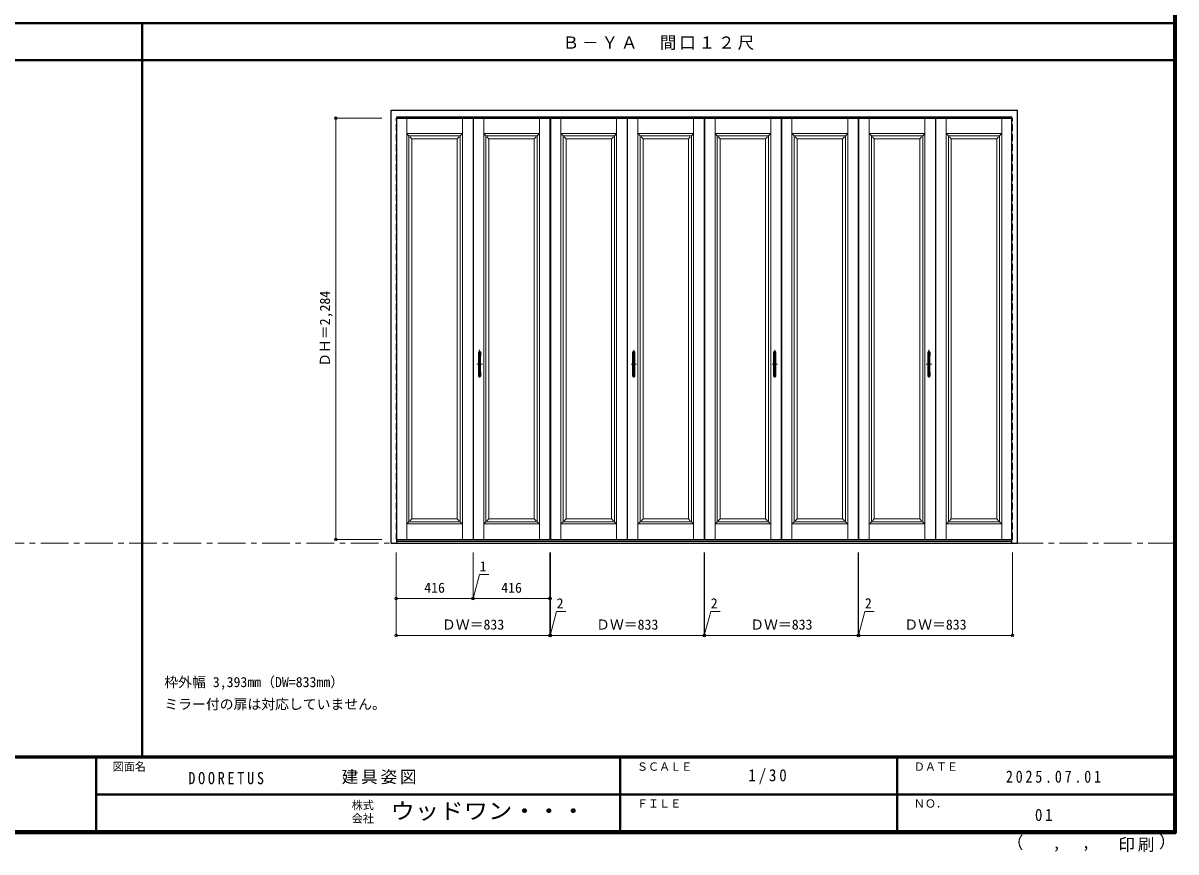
# Model space of a CAD drawing. Units: millimetres, scale not verified. Extents: x -6000 to 5700, y -4307 to 4260.
# Drawn here: x -546 to 5700, y -4307 to 186 of the extents above; entities that cross this region are included whole.
import ezdxf
from ezdxf.enums import TextEntityAlignment as Align

# ---------------------------------------------------------------- set-up
doc = ezdxf.new("R2010")
doc.units = ezdxf.units.MM
doc.header["$LTSCALE"] = 30
doc.header["$PDMODE"] = 32
doc.header["$PDSIZE"] = 15
doc.linetypes.add('CHAIN1', pattern=[8, 5, -1, 1, -1])
doc.linetypes.add('DASHED1', pattern=[1.8, 1.2, -0.6])
for name, color, linetype, lineweight in [('0-1_通り芯', 4, 'CHAIN1', 9), ('0-2_扉', 3, 'Continuous', 25), ('0-3_仕上げ', 7, 'Continuous', 18), ('0-4_枠', 3, 'Continuous', 25), ('0-7_取手', 7, 'Continuous', 18), ('0-B_寸法', 7, 'Continuous', 9), ('F-1_枠', 6, 'Continuous', 40)]:
    doc.layers.add(name, color=color, linetype=linetype, lineweight=lineweight)
doc.layers.add('0-A_文字', color=7, linetype='Continuous')
doc.layers.add('F-A_文字', color=7, linetype='Continuous')
doc.styles.add('ＭＳ ゴシック', font='')
doc.styles.get('ＭＳ ゴシック').set_extended_font_data('MS Gothic')

msp = doc.modelspace()

# ---------------------------------------------------------------- linework, layer by layer
at = {"layer": '0-1_通り芯'}
for p, q in [((1928, -1586), (1928, -1740)), ((2763, -1586), (2763, -1740)), ((3527, -1586), (3527, -1740)), ((4362, -1586), (4362, -1740)), ((1943, -1663), (1913, -1663)), ((2778, -1663), (2748, -1663)), ((3542, -1663), (3512, -1663)), ((4377, -1663), (4347, -1663))]:
    msp.add_line(p, q, dxfattribs=at)
at = {"layer": '0-1_通り芯', "color": 7, "lineweight": 18}
msp.add_line((-5490, -2633.5), (5700, -2633.5), dxfattribs=at)
at = {"layer": '0-2_扉', "color": 4, "linetype": 'DASHED1', "lineweight": 9}
for p, q in [((1476, -2613), (1476, -329)), ((1478.5, -329), (1476, -329)), ((4811.5, -329), (4814, -329)), ((4814, -2613), (4814, -329)), ((1478.5, -2613), (1476, -2613)), ((4811.5, -2613), (4814, -2613))]:
    msp.add_line(p, q, dxfattribs=at)
at = {"layer": '0-2_扉'}
for p, q in [((1478.5, -329), (1892, -329)), ((1892, -329), (1892, -2613)), ((1893, -329), (2309, -329)), ((1893, -329), (1893, -2613)), ((2309, -329), (2309, -2613)), ((2311, -329), (2727, -329)), ((2311, -329), (2311, -2613)), ((2727, -329), (2727, -2613)), ((2728, -329), (3144, -329)), ((2728, -329), (2728, -2613)), ((3144, -329), (3144, -2613)), ((3146, -329), (3146, -2613)), ((3146, -329), (3562, -329)), ((3562, -329), (3562, -2613)), ((3563, -329), (3979, -329)), ((3563, -329), (3563, -2613)), ((3979, -329), (3979, -2613)), ((3981, -329), (4397, -329)), ((3981, -329), (3981, -2613)), ((4397, -329), (4397, -2613)), ((4398, -329), (4398, -2613)), ((4398, -329), (4811.5, -329)), ((1478.5, -2613), (1892, -2613)), ((1893, -2613), (2309, -2613)), ((2311, -2613), (2727, -2613)), ((2728, -2613), (3144, -2613)), ((3146, -2613), (3562, -2613)), ((3563, -2613), (3979, -2613)), ((3981, -2613), (4397, -2613)), ((4398, -2613), (4811.5, -2613))]:
    msp.add_line(p, q, dxfattribs=at)
at = {"layer": '0-3_仕上げ'}
for p, q in [((1533, -2613), (1533, -329)), ((1835, -2613), (1835, -329)), ((1950, -2613), (1950, -329)), ((2252, -2613), (2252, -329)), ((2368, -2613), (2368, -329)), ((2670, -2613), (2670, -329)), ((2785, -2613), (2785, -329)), ((3087, -2613), (3087, -329)), ((3203, -2613), (3203, -329)), ((3505, -2613), (3505, -329)), ((3620, -2613), (3620, -329)), ((3922, -2613), (3922, -329)), ((4038, -2613), (4038, -329)), ((4340, -2613), (4340, -329)), ((4455, -2613), (4455, -329)), ((4757, -2613), (4757, -329)), ((1545, -425), (1533, -413)), ((1533, -413), (1835, -413)), ((1545, -425), (1823, -425)), ((1545, -2517), (1545, -425)), ((1835, -413), (1823, -425)), ((1823, -2517), (1823, -425)), ((1962, -425), (1950, -413)), ((1950, -413), (2252, -413)), ((1962, -425), (2240, -425)), ((1962, -2517), (1962, -425)), ((2252, -413), (2240, -425)), ((2240, -2517), (2240, -425)), ((2380, -425), (2368, -413)), ((2368, -413), (2670, -413)), ((2380, -425), (2658, -425)), ((2380, -2517), (2380, -425)), ((2670, -413), (2658, -425)), ((2658, -2517), (2658, -425)), ((2797, -425), (2785, -413)), ((2785, -413), (3087, -413)), ((2797, -425), (3075, -425)), ((2797, -2517), (2797, -425)), ((3087, -413), (3075, -425)), ((3075, -2517), (3075, -425)), ((3215, -425), (3203, -413)), ((3203, -413), (3505, -413)), ((3215, -425), (3493, -425)), ((3215, -2517), (3215, -425)), ((3505, -413), (3493, -425)), ((3493, -2517), (3493, -425)), ((3632, -425), (3620, -413)), ((3620, -413), (3922, -413)), ((3632, -425), (3910, -425)), ((3632, -2517), (3632, -425)), ((3922, -413), (3910, -425)), ((3910, -2517), (3910, -425)), ((4050, -425), (4038, -413)), ((4038, -413), (4340, -413)), ((4050, -425), (4328, -425)), ((4050, -2517), (4050, -425)), ((4340, -413), (4328, -425)), ((4328, -2517), (4328, -425)), ((4467, -425), (4455, -413)), ((4455, -413), (4757, -413)), ((4467, -425), (4745, -425)), ((4467, -2517), (4467, -425)), ((4757, -413), (4745, -425)), ((4745, -2517), (4745, -425)), ((1561, -441), (1807, -441)), ((1978, -441), (2224, -441)), ((2396, -441), (2642, -441)), ((2813, -441), (3059, -441)), ((3231, -441), (3477, -441)), ((3648, -441), (3894, -441)), ((4066, -441), (4312, -441)), ((4483, -441), (4729, -441)), ((1545, -2517), (1533, -2529)), ((1533, -2529), (1835, -2529)), ((1545, -2517), (1823, -2517)), ((1561, -2501), (1550.53, -2511.47)), ((1561, -2501), (1807, -2501)), ((1807, -2501), (1817.3, -2511.3)), ((1823, -2517), (1835, -2529)), ((1962, -2517), (1950, -2529)), ((1950, -2529), (2252, -2529)), ((1962, -2517), (2240, -2517)), ((1978, -2501), (1967.53, -2511.47)), ((1978, -2501), (2224, -2501)), ((2224, -2501), (2234.3, -2511.3)), ((2240, -2517), (2252, -2529)), ((2380, -2517), (2368, -2529)), ((2368, -2529), (2670, -2529)), ((2380, -2517), (2658, -2517)), ((2396, -2501), (2385.53, -2511.47)), ((2396, -2501), (2642, -2501)), ((2642, -2501), (2652.3, -2511.3)), ((2658, -2517), (2670, -2529)), ((2797, -2517), (2785, -2529)), ((2785, -2529), (3087, -2529)), ((2797, -2517), (3075, -2517)), ((2813, -2501), (2802.53, -2511.47)), ((2813, -2501), (3059, -2501)), ((3059, -2501), (3069.3, -2511.3)), ((3075, -2517), (3087, -2529)), ((3215, -2517), (3203, -2529)), ((3203, -2529), (3505, -2529)), ((3215, -2517), (3493, -2517)), ((3231, -2501), (3220.53, -2511.47)), ((3231, -2501), (3477, -2501)), ((3477, -2501), (3487.3, -2511.3)), ((3493, -2517), (3505, -2529)), ((3632, -2517), (3620, -2529)), ((3620, -2529), (3922, -2529)), ((3632, -2517), (3910, -2517)), ((3648, -2501), (3637.53, -2511.47)), ((3648, -2501), (3894, -2501)), ((3894, -2501), (3904.3, -2511.3)), ((3910, -2517), (3922, -2529)), ((4050, -2517), (4038, -2529)), ((4038, -2529), (4340, -2529)), ((4050, -2517), (4328, -2517)), ((4066, -2501), (4055.53, -2511.47)), ((4066, -2501), (4312, -2501)), ((4312, -2501), (4322.3, -2511.3)), ((4328, -2517), (4340, -2529)), ((4467, -2517), (4455, -2529)), ((4455, -2529), (4757, -2529)), ((4467, -2517), (4745, -2517)), ((4483, -2501), (4472.53, -2511.47)), ((4483, -2501), (4729, -2501)), ((4729, -2501), (4739.3, -2511.3)), ((4745, -2517), (4757, -2529))]:
    msp.add_line(p, q, dxfattribs=at)
for points in [[(1561, -2501), (1561, -441), (1550.53, -430.54)], [(1807, -2501), (1807, -441), (1817.3, -430.7)], [(1978, -2501), (1978, -441), (1967.53, -430.54)], [(2224, -2501), (2224, -441), (2234.3, -430.7)], [(2396, -2501), (2396, -441), (2385.53, -430.54)], [(2642, -2501), (2642, -441), (2652.3, -430.7)], [(2813, -2501), (2813, -441), (2802.53, -430.54)], [(3059, -2501), (3059, -441), (3069.3, -430.7)], [(3231, -2501), (3231, -441), (3220.53, -430.54)], [(3477, -2501), (3477, -441), (3487.3, -430.7)], [(3648, -2501), (3648, -441), (3637.53, -430.54)], [(3894, -2501), (3894, -441), (3904.3, -430.7)], [(4066, -2501), (4066, -441), (4055.53, -430.54)], [(4312, -2501), (4312, -441), (4322.3, -430.7)], [(4483, -2501), (4483, -441), (4472.53, -430.54)], [(4729, -2501), (4729, -441), (4739.3, -430.7)]]:
    msp.add_lwpolyline(points, dxfattribs=at)
at = {"layer": '0-4_枠'}
for p, q in [((1448.5, -2633.5), (1448.5, -285.5)), ((1448.5, -285.5), (4841.5, -285.5)), ((4841.5, -2633.5), (4841.5, -285.5)), ((1478.5, -2633.5), (1478.5, -321.5)), ((1478.5, -321.5), (4811.5, -321.5)), ((4811.5, -2633.5), (4811.5, -321.5)), ((1478.5, -2621.5), (4811.5, -2621.5)), ((1448.5, -2633.5), (4841.5, -2633.5))]:
    msp.add_line(p, q, dxfattribs=at)
at = {"layer": '0-7_取手'}
for p, q in [((1922, -1617), (1922, -1599)), ((1934, -1617), (1934, -1599)), ((2757, -1617), (2757, -1599)), ((2769, -1617), (2769, -1599)), ((3521, -1617), (3521, -1599)), ((3533, -1617), (3533, -1599)), ((4356, -1617), (4356, -1599)), ((4368, -1617), (4368, -1599)), ((1922, -1727), (1922, -1709)), ((1934, -1727), (1934, -1709)), ((2757, -1727), (2757, -1709)), ((2769, -1727), (2769, -1709)), ((3521, -1727), (3521, -1709)), ((3533, -1727), (3533, -1709)), ((4356, -1727), (4356, -1709)), ((4368, -1727), (4368, -1709))]:
    msp.add_line(p, q, dxfattribs=at)
at = {"layer": '0-7_取手', "color": 3, "lineweight": 25}
for p, q in [((1923, -1729), (1923, -1597)), ((1932, -1596), (1924, -1596)), ((1933, -1729), (1933, -1597)), ((2758, -1729), (2758, -1597)), ((2767, -1596), (2759, -1596)), ((2768, -1729), (2768, -1597)), ((3522, -1729), (3522, -1597)), ((3531, -1596), (3523, -1596)), ((3532, -1729), (3532, -1597)), ((4357, -1729), (4357, -1597)), ((4366, -1596), (4358, -1596)), ((4367, -1729), (4367, -1597)), ((1924, -1730), (1932, -1730)), ((2759, -1730), (2767, -1730)), ((3523, -1730), (3531, -1730)), ((4358, -1730), (4366, -1730))]:
    msp.add_line(p, q, dxfattribs=at)
at = {"layer": '0-7_取手'}
for centre, start, end in [((1923, -1599), 90, 180), ((1923, -1617), 180, 270), ((1933, -1599), 0, 90), ((1933, -1617), 270, 0), ((2758, -1599), 90, 180), ((2758, -1617), 180, 270), ((2768, -1599), 0, 90), ((2768, -1617), 270, 0), ((3522, -1599), 90, 180), ((3522, -1617), 180, 270), ((3532, -1599), 0, 90), ((3532, -1617), 270, 0), ((4357, -1599), 90, 180), ((4357, -1617), 180, 270), ((4367, -1599), 0, 90), ((4367, -1617), 270, 0), ((1923, -1709), 90, 180), ((1923, -1727), 180, 270), ((1933, -1709), 0, 90), ((1933, -1727), 270, 0), ((2758, -1709), 90, 180), ((2758, -1727), 180, 270), ((2768, -1709), 0, 90), ((2768, -1727), 270, 0), ((3522, -1709), 90, 180), ((3522, -1727), 180, 270), ((3532, -1709), 0, 90), ((3532, -1727), 270, 0), ((4357, -1709), 90, 180), ((4357, -1727), 180, 270), ((4367, -1709), 0, 90), ((4367, -1727), 270, 0)]:
    msp.add_arc(centre, 1, start, end, dxfattribs=at)
at = {"layer": '0-7_取手', "color": 3, "lineweight": 25}
for centre, start, end in [((1924, -1597), 90, 180), ((1932, -1597), 0, 90), ((2759, -1597), 90, 180), ((2767, -1597), 0, 90), ((3523, -1597), 90, 180), ((3531, -1597), 0, 90), ((4358, -1597), 90, 180), ((4366, -1597), 0, 90), ((1924, -1729), 180, 270), ((1932, -1729), 270, 0), ((2759, -1729), 180, 270), ((2767, -1729), 270, 0), ((3523, -1729), 180, 270), ((3531, -1729), 270, 0), ((4358, -1729), 180, 270), ((4366, -1729), 270, 0)]:
    msp.add_arc(centre, 1, start, end, dxfattribs=at)
at = {"layer": '0-B_寸法', "color": 4}
for p, q in [((1148.5, -329), (1148.5, -2613)), ((1148.5, -329), (1398.5, -329)), ((1148.5, -2613), (1398.5, -2613)), ((1476, -3133.5), (1476, -2683.5)), ((2309, -3133.5), (2309, -2683.5)), ((1893, -2933.5), (2309, -2933.5)), ((1476, -3133.5), (2309, -3133.5))]:
    msp.add_line(p, q, dxfattribs=at)
for points in [[(1476, -2933.5), (1892, -2933.5), (1892, -2683.5)], [(1892, -2933.5), (1893, -2933.5), (1893, -2683.5)], [(2309, -3133.5), (2311, -3133.5), (2311, -2683.5)], [(2311, -3133.5), (3144, -3133.5), (3144, -2683.5)], [(3144, -3133.5), (3146, -3133.5), (3146, -2683.5)], [(3146, -3133.5), (3979, -3133.5), (3979, -2683.5)], [(3979, -3133.5), (3981, -3133.5), (3981, -2683.5)], [(3981, -3133.5), (4814, -3133.5), (4814, -2683.5)], [(1892.5, -2933.5), (1927.45, -2803.07), (1978.23, -2803.07)], [(2310, -3133.5), (2344.95, -3003.07), (2395.73, -3003.07)], [(3145, -3133.5), (3179.95, -3003.07), (3230.73, -3003.07)], [(3980, -3133.5), (4014.95, -3003.07), (4065.73, -3003.07)]]:
    msp.add_lwpolyline(points, dxfattribs=at)
at = {"layer": '0-B_寸法'}
for p in [(1148.5, -329), (1148.5, -2613), (1476, -2933.5), (1892, -2933.5), (1893, -2933.5), (2309, -2933.5), (1476, -3133.5), (2309, -3133.5), (2311, -3133.5), (3144, -3133.5), (3146, -3133.5), (3979, -3133.5), (3981, -3133.5), (4814, -3133.5)]:
    msp.add_point(p, dxfattribs=at)
at = {"layer": 'F-1_枠'}
for p, q in [((5690, 4175), (5690, -4205)), ((5695, 4175), (5695, -4205)), ((5700, 4175), (5700, -4205)), ((-6000, 184.5), (5700, 184.5)), ((100, -3790), (100, 184.5)), ((-6000, -15.5), (5700, -15.5)), ((5700, -3790), (-6000, -3790)), ((5700, -3795), (-6000, -3795)), ((-150, -3795), (-150, -4195)), ((2690, -3795), (2690, -4195)), ((4190, -3795), (4190, -4195)), ((-150, -3995), (5690, -3995.01)), ((5700, -4195), (-6000, -4195)), ((5700, -4200), (-6000, -4200)), ((5700, -4205), (-6000, -4205))]:
    msp.add_line(p, q, dxfattribs=at)

# ---------------------------------------------------------------- texts
at = {"layer": '0-A_文字', "style": 'ＭＳ ゴシック'}
for s, p in [('枠外幅 3,393mm（DW=833mm）', (220, -3430)), ('ミラー付の扉は対応していません。', (220, -3550))]:
    msp.add_text(s, height=54.99, dxfattribs=at).set_placement(p, align=Align.BOTTOM_LEFT)
at = {"layer": '0-A_文字', "insert": (2377.5, 39.5), "char_height": 65.98, "attachment_point": 7, "style": 'ＭＳ ゴシック'}
msp.add_mtext('\\T1.17;Ｂ－ＹＡ\u3000間口１２尺', dxfattribs=at)
at = {"layer": '0-B_寸法', "style": 'ＭＳ ゴシック'}
msp.add_text('ＤＨ＝2,284', height=54.99, rotation=90, dxfattribs=at).set_placement((1133.5, -1677.25), align=Align.BOTTOM_LEFT)
for s, p in [('1', (1927.45, -2803.07)), ('416', (1627.75, -2918.5)), ('416', (2044.75, -2918.5)), ('2', (2344.95, -3003.07)), ('2', (3179.95, -3003.07)), ('2', (4014.95, -3003.07)), ('ＤＷ＝833', (1723.75, -3118.5)), ('ＤＷ＝833', (2558.75, -3118.5)), ('ＤＷ＝833', (3393.75, -3118.5)), ('ＤＷ＝833', (4228.75, -3118.5))]:
    msp.add_text(s, height=54.99, dxfattribs=at).set_placement(p, align=Align.BOTTOM_LEFT)
at = {"layer": 'F-A_文字', "style": 'ＭＳ ゴシック'}
for s, height, p in [('図面名', 43.99, (-60, -3880)), ('ＳＣＡＬＥ', 43.99, (2780, -3880)), ('ＤＡＴＥ', 43.99, (4280, -3880)), ('株式', 43.99, (1235, -4089)), ('ＦＩＬＥ', 43.99, (2780, -4080)), ('ＮＯ．', 43.99, (4280, -4080)), ('会社', 43.99, (1235, -4161)), ('（', 65.98, (4784.03, -4308.31)), ('）', 65.98, (5608.4, -4304.13)), (',', 65.98, (5031.28, -4308.31)), (',', 65.98, (5190.2, -4305.53))]:
    msp.add_text(s, height=height, dxfattribs=at).set_placement(p, align=Align.BOTTOM_LEFT)
at = {"layer": 'F-A_文字', "style": 'ＭＳ ゴシック', "width": 1.1}
msp.add_text('ウッドワン・・・', height=87.98, dxfattribs=at).set_placement((1445, -4155), align=Align.BOTTOM_LEFT)
at = {"layer": 'F-A_文字', "char_height": 65.98, "attachment_point": 7, "style": 'ＭＳ ゴシック'}
for s, insert in [('\\T1.17;建具姿図', (1180.42, -3940)), ('\\T1.38;\\W0.9;1/30', (3383.75, -3940)), ('\\T1.39;\\W0.85;2025.07.01', (4778.75, -3932.5)), ('\\T1.39;\\W0.85;DOORETUS', (350, -3940.79)), ('\\T1.36;\\W0.9;01', (4936.25, -4140)), ('\\T1.17;印刷', (5388.15, -4306.92))]:
    msp.add_mtext(s, dxfattribs=dict(at, insert=insert))

doc.saveas('drawing.dxf')
